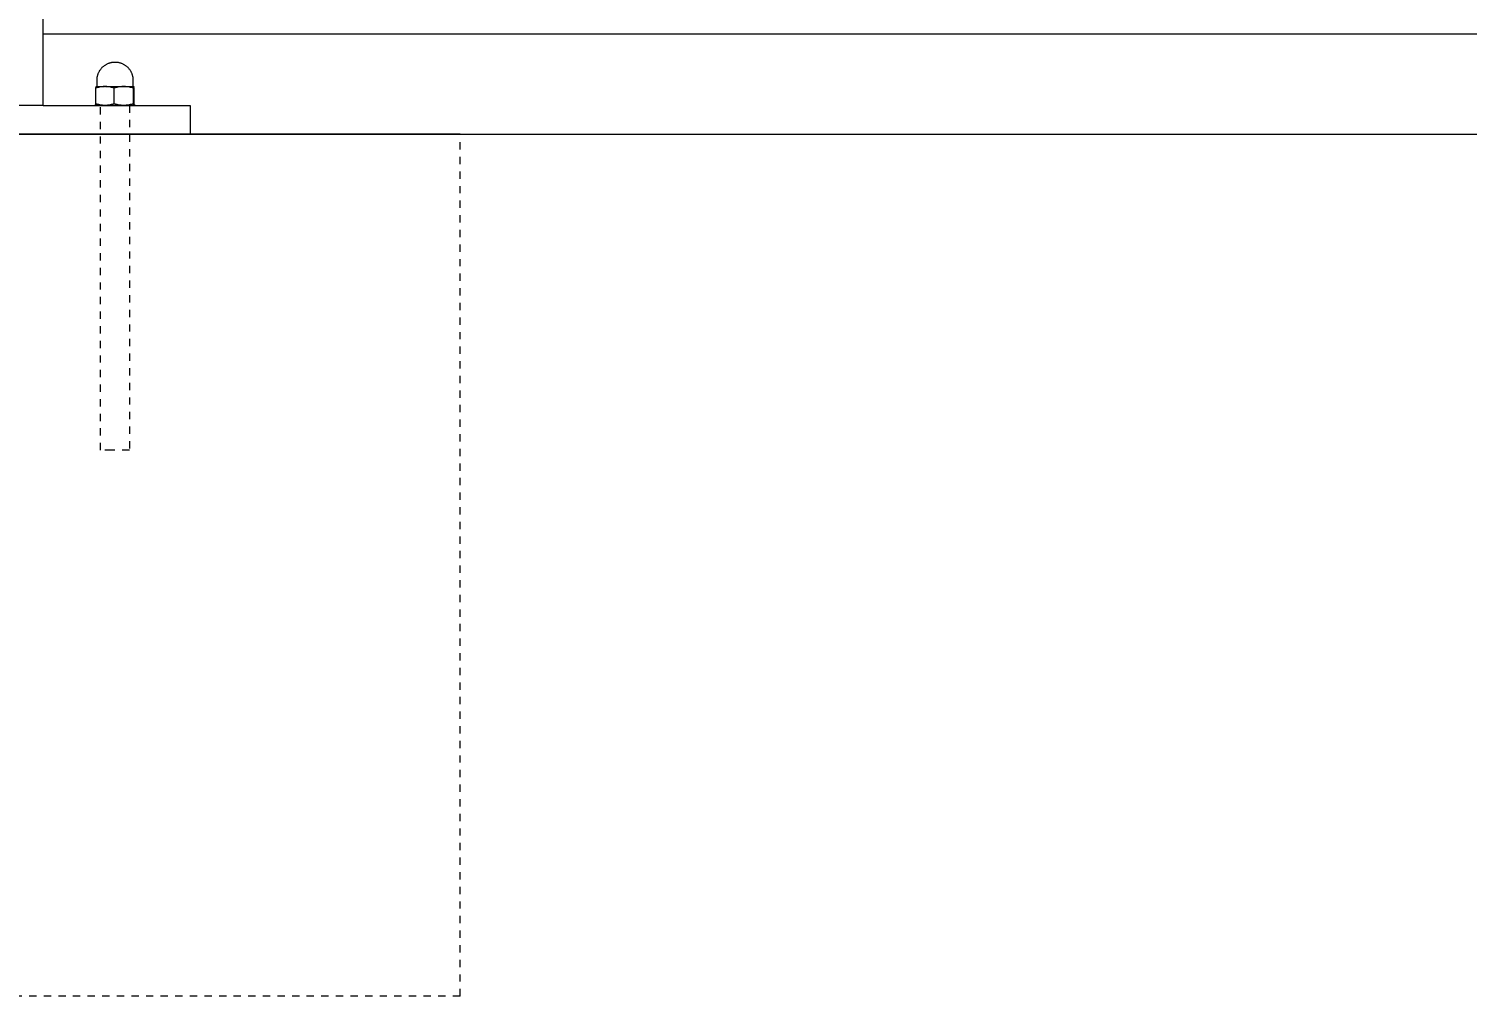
# Model space of a CAD drawing. Header units: inches. Extents: x -12 to 193, y -19 to 105.
# Drawn here: x 111.67 to 131.37, y 75.2 to 88.45 of the extents above; entities that cross this region are included whole.
import ezdxf

# ---------------------------------------------------------------- set-up
doc = ezdxf.new("R2010")
doc.units = ezdxf.units.IN
doc.linetypes.add('HIDDEN', pattern=[1.905, 1.27, -0.635])
for name, color, linetype, lineweight in [('ZANO_R', 7, 'Continuous', 0), ('ZANO_R_przerywana', 250, 'HIDDEN', 0), ('ZANO_W', 1, 'Continuous', 0)]:
    doc.layers.add(name, color=color, linetype=linetype, lineweight=lineweight)
doc.styles.get("Standard").update_dxf_attribs({"font": 'arial.ttf'})
doc.dimstyles.new('amerykanie', dxfattribs={"dimtxt": 50, "dimasz": 50, "dimexe": 0.5, "dimexo": 0.5, "dimgap": 1, "dimtad": 1, "dimdec": 0, "dimzin": 0, "dimlunit": 5, "dimtxsty": 'Standard', "dimcen": 0.09, "dimclrd": 1, "dimclre": 1, "dimclrt": 1, "dimazin": 0, "dimtfac": 1, "dimtdec": 0, "dimtmove": 0, "dimatfit": 3, "dimfxl": 1, "dimtzin": 0, "dimarcsym": 1})

# ---------------------------------------------------------------- blocks, each defined once
blk = doc.blocks.new('*D370')
at = {"layer": 'ZANO_W', "color": 1, "lineweight": -2}
blk.add_line((171.961, 90.223), (171.519, 93.512), dxfattribs=at)
for start, end in [(97.6419, 180), (78.719, 88.1805), (189.4614, 198.9229)]:
    blk.add_arc((172.392, 87.008), 6.063, start, end, dxfattribs=at)
at = {"layer": 'ZANO_W', "color": 1}
for points in [[(172.576, 93.234), (172.593, 92.901), (171.586, 93.017)], [(166.578, 86.025), (166.246, 85.997), (166.33, 87.008)]]:
    blk.add_solid(points, dxfattribs=at)
at = {"layer": 'ZANO_W', "color": 1, "insert": (166.82, 91.882), "char_height": 1.625, "attachment_point": 5, "rotation": 48.821}
blk.add_mtext("82%%d21'", dxfattribs=at)

msp = doc.modelspace()

# ---------------------------------------------------------------- linework, layer by layer
at = {"layer": 'ZANO_R'}
for p, q in [((111.87001, 87.4015), (111.87001, 89.27306)), ((143.75975, 88.37663), (111.87001, 88.37663)), ((112.63205, 87.85451), (112.63578, 87.86203)), ((112.63578, 87.86203), (112.63978, 87.86942)), ((112.63978, 87.86942), (112.64402, 87.87668)), ((112.64402, 87.87668), (112.64851, 87.88378)), ((112.64851, 87.88378), (112.65323, 87.89073)), ((112.65323, 87.89073), (112.65819, 87.89751)), ((112.65819, 87.89751), (112.66339, 87.90411)), ((112.66339, 87.90411), (112.6688, 87.91054)), ((112.6688, 87.91054), (112.67443, 87.91678)), ((112.67443, 87.91678), (112.68027, 87.92282)), ((112.68027, 87.92282), (112.68631, 87.92866)), ((112.68631, 87.92866), (112.69255, 87.93429)), ((112.69255, 87.93429), (112.69897, 87.9397)), ((112.69897, 87.9397), (112.70558, 87.94489)), ((112.70558, 87.94489), (112.71236, 87.94985)), ((112.71236, 87.94985), (112.71931, 87.95458)), ((112.71931, 87.95458), (112.72641, 87.95907)), ((112.72641, 87.95907), (112.73366, 87.96331)), ((112.73366, 87.96331), (112.74105, 87.9673)), ((112.74105, 87.9673), (112.74858, 87.97104)), ((112.74858, 87.97104), (112.75623, 87.97452)), ((112.75623, 87.97452), (112.76399, 87.97773)), ((112.76399, 87.97773), (112.77186, 87.98068)), ((112.77186, 87.98068), (112.77982, 87.98336)), ((112.77982, 87.98336), (112.78787, 87.98576)), ((112.78787, 87.98576), (112.796, 87.98789)), ((112.796, 87.98789), (112.8042, 87.98974)), ((112.8042, 87.98974), (112.81245, 87.99131)), ((112.81245, 87.99131), (112.82075, 87.9926)), ((112.82075, 87.9926), (112.8291, 87.9936)), ((112.8291, 87.9936), (112.83747, 87.99432)), ((112.83747, 87.99432), (112.84586, 87.99475)), ((112.84586, 87.99475), (112.85426, 87.99489)), ((112.85426, 87.99489), (112.86266, 87.99475)), ((112.86266, 87.99475), (112.87105, 87.99432)), ((112.87105, 87.99432), (112.87942, 87.9936)), ((112.87942, 87.9936), (112.88776, 87.9926)), ((112.88776, 87.9926), (112.89607, 87.99131)), ((112.89607, 87.99131), (112.90432, 87.98974)), ((112.90432, 87.98974), (112.91252, 87.98789)), ((112.91252, 87.98789), (112.92065, 87.98576)), ((112.92065, 87.98576), (112.9287, 87.98336)), ((112.9287, 87.98336), (112.93666, 87.98068)), ((112.93666, 87.98068), (112.94453, 87.97773)), ((112.94453, 87.97773), (112.95229, 87.97452)), ((112.95229, 87.97452), (112.95994, 87.97104)), ((112.95994, 87.97104), (112.96746, 87.9673)), ((112.96746, 87.9673), (112.97486, 87.96331)), ((112.97486, 87.96331), (112.98211, 87.95907)), ((112.98211, 87.95907), (112.98921, 87.95458)), ((112.98921, 87.95458), (112.99616, 87.94985)), ((112.99616, 87.94985), (113.00294, 87.94489)), ((113.00294, 87.94489), (113.00955, 87.9397)), ((113.00955, 87.9397), (113.01597, 87.93429)), ((113.01597, 87.93429), (113.02221, 87.92866)), ((113.02221, 87.92866), (113.02825, 87.92282)), ((113.02825, 87.92282), (113.03409, 87.91678)), ((113.03409, 87.91678), (113.03972, 87.91054)), ((113.03972, 87.91054), (113.04513, 87.90411)), ((113.04513, 87.90411), (113.05032, 87.89751)), ((113.05032, 87.89751), (113.05528, 87.89073)), ((113.05528, 87.89073), (113.06001, 87.88378)), ((113.06001, 87.88378), (113.0645, 87.87668)), ((113.0645, 87.87668), (113.06874, 87.86942)), ((113.06874, 87.86942), (113.07273, 87.86203)), ((113.07273, 87.86203), (113.07647, 87.85451)), ((112.59266, 87.63739), (112.59818, 87.66014)), ((112.59818, 87.66014), (112.59835, 87.66024)), ((112.59836, 87.66024), (112.59835, 87.66024)), ((112.59835, 87.66024), (112.59835, 87.66024)), ((112.59835, 87.66024), (112.59836, 87.66024)), ((112.59836, 87.66024), (112.59841, 87.66024)), ((112.59841, 87.66024), (112.59869, 87.66024)), ((112.59869, 87.66024), (112.59995, 87.66024)), ((112.59995, 87.66024), (112.60536, 87.66024)), ((112.60402, 87.66031), (112.60418, 87.66033)), ((112.60418, 87.66033), (112.60434, 87.66036)), ((112.60434, 87.66036), (112.60449, 87.66039)), ((112.60449, 87.66039), (112.60465, 87.66042)), ((112.60465, 87.66042), (112.6048, 87.66046)), ((112.6048, 87.66046), (112.60496, 87.66051)), ((112.60496, 87.66051), (112.60511, 87.66056)), ((112.60511, 87.66056), (112.60526, 87.66062)), ((112.60526, 87.66062), (112.6054, 87.66068)), ((112.60536, 87.66024), (112.62791, 87.66024)), ((112.6054, 87.66068), (112.60555, 87.66074)), ((112.60555, 87.66074), (112.60569, 87.66081)), ((112.60569, 87.66081), (112.60583, 87.66089)), ((112.60583, 87.66089), (112.60597, 87.66097)), ((112.60597, 87.66097), (112.6061, 87.66106)), ((112.6061, 87.66106), (112.60624, 87.66115)), ((112.60624, 87.66115), (112.60636, 87.66124)), ((112.60636, 87.66124), (112.60649, 87.66134)), ((112.60649, 87.66134), (112.60661, 87.66144)), ((112.60661, 87.66144), (112.60673, 87.66155)), ((112.60673, 87.66155), (112.60684, 87.66166)), ((112.60684, 87.66166), (112.60695, 87.66178)), ((112.60695, 87.66178), (112.60706, 87.6619)), ((112.60706, 87.6619), (112.60716, 87.66202)), ((112.60716, 87.66202), (112.60726, 87.66214)), ((112.60726, 87.66214), (112.60735, 87.66227)), ((112.60735, 87.66227), (112.60744, 87.6624)), ((112.60744, 87.6624), (112.60753, 87.66254)), ((112.60753, 87.66254), (112.60761, 87.66268)), ((112.60761, 87.66268), (112.60768, 87.66282)), ((112.60768, 87.66282), (112.60775, 87.66296)), ((112.60775, 87.66296), (112.60782, 87.66311)), ((112.60782, 87.66311), (112.60788, 87.66325)), ((112.60788, 87.66325), (112.60793, 87.6634)), ((112.60793, 87.6634), (112.60798, 87.66355)), ((112.60798, 87.66355), (112.60803, 87.66371)), ((112.60803, 87.66371), (112.60807, 87.66386)), ((112.60807, 87.66386), (112.6081, 87.66402)), ((112.6081, 87.66402), (112.60813, 87.66417)), ((112.60813, 87.66417), (112.60816, 87.66433)), ((112.60816, 87.66433), (112.60817, 87.66449)), ((112.60817, 87.66449), (112.60819, 87.66465)), ((112.60819, 87.66481), (112.6082, 87.66497)), ((112.60819, 87.66465), (112.60819, 87.66481)), ((112.6082, 87.74883), (112.60834, 87.75723)), ((112.6082, 87.66497), (112.6082, 87.74883)), ((112.60834, 87.75723), (112.60877, 87.76562)), ((112.60877, 87.76562), (112.60949, 87.77399)), ((112.60949, 87.77399), (112.61049, 87.78233)), ((112.61049, 87.78233), (112.61177, 87.79063)), ((112.61177, 87.79063), (112.61334, 87.79889)), ((112.61334, 87.79889), (112.61519, 87.80708)), ((112.61519, 87.80708), (112.61732, 87.81521)), ((112.61732, 87.81521), (112.61973, 87.82326)), ((112.61973, 87.82326), (112.6224, 87.83123)), ((112.6224, 87.83123), (112.62535, 87.8391)), ((112.62535, 87.8391), (112.62857, 87.84686)), ((112.62791, 87.66024), (112.71153, 87.66024)), ((112.62857, 87.84686), (112.63205, 87.85451)), ((112.69208, 87.65903), (112.67939, 87.65779)), ((112.70481, 87.65985), (112.69208, 87.65903)), ((112.71756, 87.66024), (112.70481, 87.65985)), ((112.73031, 87.65985), (112.71756, 87.66024)), ((112.72205, 87.66024), (112.96863, 87.66024)), ((112.74304, 87.65903), (112.73031, 87.65985)), ((112.75573, 87.65778), (112.74304, 87.65903)), ((112.94662, 87.65904), (112.93335, 87.65779)), ((112.95993, 87.65985), (112.94662, 87.65904)), ((112.97326, 87.66024), (112.95993, 87.65985)), ((112.98659, 87.65985), (112.97326, 87.66024)), ((112.97706, 87.66024), (113.10978, 87.66024)), ((112.9999, 87.65904), (112.98659, 87.65985)), ((113.01318, 87.6578), (112.9999, 87.65904)), ((113.07647, 87.85451), (113.07995, 87.84686)), ((113.07995, 87.84686), (113.08317, 87.8391)), ((113.08317, 87.8391), (113.08611, 87.83123)), ((113.08611, 87.83123), (113.08879, 87.82326)), ((113.08879, 87.82326), (113.0912, 87.81521)), ((113.0912, 87.81521), (113.09333, 87.80708)), ((113.09333, 87.80708), (113.09518, 87.79889)), ((113.09518, 87.79889), (113.09674, 87.79063)), ((113.09674, 87.79063), (113.09803, 87.78233)), ((113.09803, 87.78233), (113.09903, 87.77399)), ((113.09903, 87.77399), (113.09975, 87.76562)), ((113.09975, 87.76562), (113.10018, 87.75723)), ((113.10018, 87.75723), (113.10032, 87.74883)), ((113.10032, 87.74883), (113.10032, 87.66497)), ((113.10032, 87.66497), (113.10032, 87.6648)), ((113.10032, 87.6648), (113.10033, 87.66464)), ((113.10033, 87.66464), (113.10035, 87.66448)), ((113.10035, 87.66448), (113.10037, 87.66432)), ((113.10037, 87.66432), (113.10039, 87.66416)), ((113.10039, 87.66416), (113.10042, 87.664)), ((113.10042, 87.664), (113.10046, 87.66384)), ((113.10046, 87.66384), (113.1005, 87.66368)), ((113.1005, 87.66368), (113.10055, 87.66352)), ((113.10055, 87.66352), (113.1006, 87.66337)), ((113.1006, 87.66337), (113.10066, 87.66322)), ((113.10066, 87.66322), (113.10072, 87.66306)), ((113.10072, 87.66306), (113.10079, 87.66292)), ((113.10079, 87.66292), (113.10086, 87.66277)), ((113.10086, 87.66277), (113.10094, 87.66263)), ((113.10094, 87.66263), (113.10103, 87.66249)), ((113.10103, 87.66249), (113.10111, 87.66235)), ((113.10111, 87.66235), (113.10121, 87.66222)), ((113.10121, 87.66222), (113.1013, 87.66208)), ((113.1013, 87.66208), (113.10141, 87.66196)), ((113.10141, 87.66196), (113.10151, 87.66183)), ((113.10151, 87.66183), (113.10162, 87.66171)), ((113.10162, 87.66171), (113.10174, 87.6616)), ((113.10174, 87.6616), (113.10185, 87.66148)), ((113.10185, 87.66148), (113.10198, 87.66138)), ((113.10198, 87.66138), (113.1021, 87.66127)), ((113.1021, 87.66127), (113.10223, 87.66117)), ((113.10223, 87.66117), (113.10237, 87.66108)), ((113.10237, 87.66108), (113.1025, 87.66099)), ((113.1025, 87.66099), (113.10264, 87.6609)), ((113.10264, 87.6609), (113.10278, 87.66082)), ((113.10278, 87.66082), (113.10293, 87.66075)), ((113.10293, 87.66075), (113.10307, 87.66067)), ((113.10307, 87.66067), (113.10322, 87.66061)), ((113.10322, 87.66061), (113.10337, 87.66055)), ((113.10337, 87.66055), (113.10353, 87.66049)), ((113.10353, 87.66049), (113.10368, 87.66044)), ((113.10368, 87.66044), (113.10384, 87.6604)), ((113.10384, 87.6604), (113.104, 87.66036)), ((113.104, 87.66036), (113.10416, 87.66033)), ((113.10996, 87.66024), (113.10406, 87.63739)), ((113.11586, 87.63739), (113.10996, 87.66024)), ((112.60472, 87.64153), (112.59266, 87.63739)), ((112.59266, 87.42719), (112.59266, 87.63739)), ((112.61692, 87.64527), (112.60472, 87.64153)), ((112.62923, 87.64861), (112.61692, 87.64527)), ((112.64165, 87.65153), (112.62923, 87.64861)), ((112.65415, 87.65403), (112.64165, 87.65153)), ((112.66674, 87.65612), (112.65415, 87.65403)), ((112.67939, 87.65779), (112.66674, 87.65612)), ((112.76838, 87.65612), (112.75573, 87.65778)), ((112.78096, 87.65403), (112.76838, 87.65612)), ((112.79347, 87.65152), (112.78096, 87.65403)), ((112.80589, 87.6486), (112.79347, 87.65152)), ((112.8182, 87.64527), (112.80589, 87.6486)), ((112.8304, 87.64153), (112.8182, 87.64527)), ((112.84246, 87.63739), (112.8304, 87.64153)), ((112.85513, 87.64154), (112.84246, 87.63739)), ((112.84246, 87.42719), (112.84246, 87.63739)), ((112.86793, 87.64528), (112.85513, 87.64154)), ((112.88084, 87.64862), (112.86793, 87.64528)), ((112.89385, 87.65154), (112.88084, 87.64862)), ((112.90695, 87.65405), (112.89385, 87.65154)), ((112.92012, 87.65613), (112.90695, 87.65405)), ((112.93335, 87.65779), (112.92012, 87.65613)), ((113.02641, 87.65613), (113.01318, 87.6578)), ((113.03958, 87.65405), (113.02641, 87.65613)), ((113.05267, 87.65154), (113.03958, 87.65405)), ((113.06568, 87.64862), (113.05267, 87.65154)), ((113.07859, 87.64528), (113.06568, 87.64862)), ((113.09139, 87.64154), (113.07859, 87.64528)), ((113.10406, 87.63739), (113.09139, 87.64154)), ((113.10406, 87.63739), (113.10406, 87.42719)), ((113.11586, 87.42719), (113.11586, 87.63739)), ((111.87001, 87.4015), (111.47631, 87.4015)), ((111.87001, 87.4015), (113.72398, 87.4015)), ((112.59837, 87.40434), (112.57867, 87.40434)), ((112.59266, 87.42719), (112.60472, 87.42305)), ((112.59818, 87.40444), (112.59266, 87.42719)), ((112.59835, 87.40434), (112.59818, 87.40444)), ((112.5984, 87.40434), (112.7125, 87.40434)), ((112.60472, 87.42305), (112.61691, 87.41931)), ((112.61691, 87.41931), (112.62922, 87.41598)), ((112.62922, 87.41598), (112.64163, 87.41306)), ((112.64163, 87.41306), (112.65413, 87.41055)), ((112.65413, 87.41055), (112.66671, 87.40847)), ((112.66671, 87.40847), (112.67935, 87.4068)), ((112.67935, 87.4068), (112.69204, 87.40556)), ((112.69204, 87.40556), (112.70477, 87.40473)), ((112.70477, 87.40473), (112.71751, 87.40434)), ((112.71756, 87.40434), (112.73031, 87.40473)), ((112.72257, 87.40434), (112.96985, 87.40434)), ((112.73031, 87.40473), (112.74304, 87.40556)), ((112.74304, 87.40556), (112.75573, 87.4068)), ((112.75573, 87.4068), (112.76838, 87.40847)), ((112.76838, 87.40847), (112.78096, 87.41055)), ((112.78096, 87.41055), (112.79347, 87.41306)), ((112.79347, 87.41306), (112.80589, 87.41598)), ((112.80589, 87.41598), (112.8182, 87.41931)), ((112.8182, 87.41931), (112.8304, 87.42305)), ((112.8304, 87.42305), (112.84246, 87.42719)), ((112.84246, 87.42719), (112.85513, 87.42304)), ((112.85513, 87.42304), (112.86793, 87.4193)), ((112.86793, 87.4193), (112.88084, 87.41596)), ((112.88084, 87.41596), (112.89385, 87.41304)), ((112.89385, 87.41304), (112.90695, 87.41054)), ((112.90695, 87.41054), (112.92012, 87.40845)), ((112.92012, 87.40845), (112.93335, 87.40679)), ((112.93335, 87.40679), (112.94662, 87.40555)), ((112.94662, 87.40555), (112.95993, 87.40473)), ((112.95993, 87.40473), (112.97326, 87.40434)), ((112.97326, 87.40434), (112.98659, 87.40473)), ((112.97706, 87.40434), (113.10978, 87.40434)), ((112.98659, 87.40473), (112.9999, 87.40555)), ((112.9999, 87.40555), (113.01318, 87.40679)), ((113.01318, 87.40679), (113.02641, 87.40845)), ((113.02641, 87.40845), (113.03958, 87.41054)), ((113.03958, 87.41054), (113.05267, 87.41304)), ((113.05267, 87.41304), (113.06568, 87.41596)), ((113.06568, 87.41596), (113.07859, 87.4193)), ((113.07859, 87.4193), (113.09139, 87.42304)), ((113.09139, 87.42304), (113.10406, 87.42719)), ((113.10406, 87.42719), (113.10996, 87.40434)), ((113.10996, 87.40434), (113.11586, 87.42719)), ((113.12985, 87.40434), (113.11015, 87.40434)), ((113.72398, 87.4015), (113.88146, 87.4015)), ((113.88146, 87.4015), (113.88146, 87.0078)), ((117.57867, 87.0078), (105.76765, 87.0078))]:
    msp.add_line(p, q, dxfattribs=at)
msp.add_lwpolyline([(-8.53504, 87.0078), (193.01922, 87.0078)], dxfattribs=at)
at = {"layer": 'ZANO_R_przerywana', "ltscale": 0.05}
for p, q in [((112.65741, 82.6771), (112.65741, 87.4015)), ((113.05111, 87.4015), (113.05111, 82.6771)), ((117.57867, 75.19679), (117.57867, 87.0078)), ((112.8148, 82.6771), (112.65749, 82.6771)), ((113.05103, 82.6771), (112.8148, 82.6771)), ((117.57867, 75.19679), (105.76765, 75.19679))]:
    msp.add_line(p, q, dxfattribs=at)

# ---------------------------------------------------------------- dimensions: what is measured, and where the dimension line sits
at = {"layer": 'ZANO_W'}
dim = msp.add_angular_dim_2l(base=(168.90655, 91.96824), line1=((-8.53504, 87.0078), (193.01922, 87.0078)), line2=((172.19471, 88.47903), (172.02717, 89.72769)), dimstyle='amerykanie', override={"dimtxt": 1.625, "dimasz": 1, "dimgap": 0.5, "dimdec": 4, "dimaunit": 1, "dimadec": 1, "dimtdec": 4, "dimtmove": 1, "dimfrac": 2}, dxfattribs=at)
dim.commit()
dim.dimension.update_dxf_attribs({"geometry": '*D370', "text_midpoint": (166.82034, 91.88192)})

doc.saveas('drawing.dxf')
